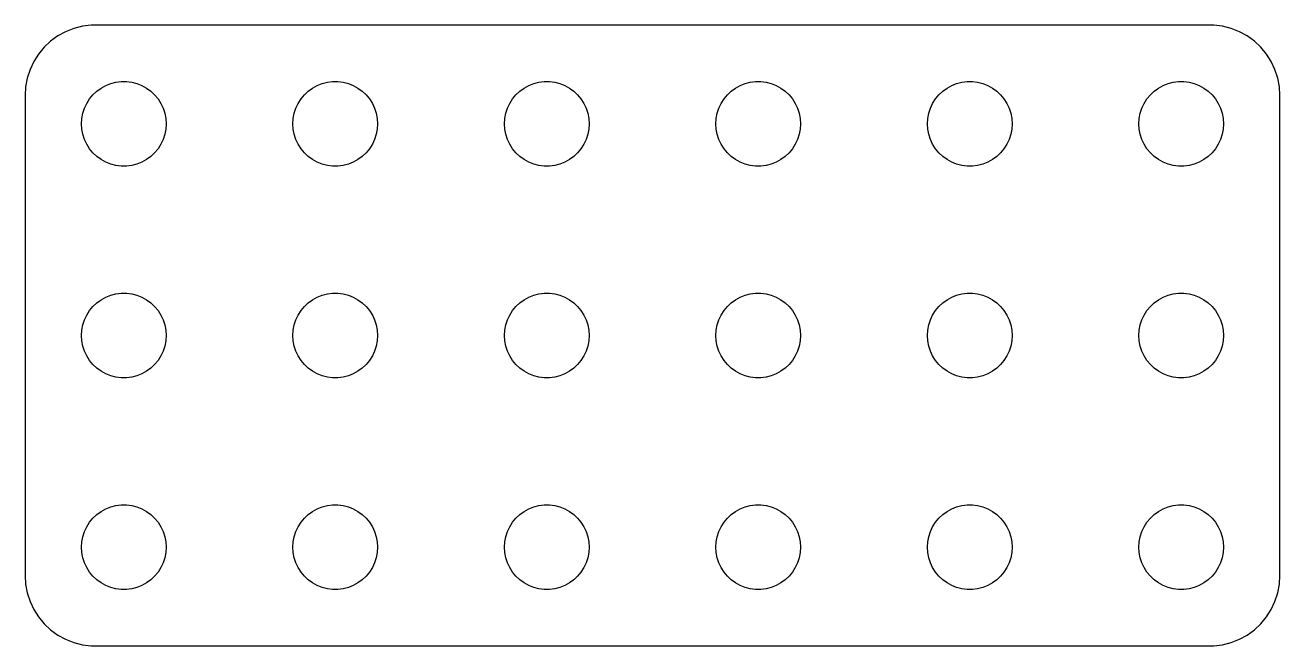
# Model space of a CAD drawing. Header units: metres. Extents: x -44.5 to 44.5, y 32 to 130.
# Drawn here: x -44.5 to 44.5, y 86 to 130 of the extents above; entities that cross this region are included whole.
import ezdxf

# ---------------------------------------------------------------- set-up
doc = ezdxf.new("R2010")
doc.units = ezdxf.units.M

msp = doc.modelspace()

# ---------------------------------------------------------------- linework, layer by layer
for p, q in [((-39.8139, 129.99), (-40.4369, 129.911)), ((39.8139, 129.99), (-39.8139, 129.99)), ((40.4369, 129.911), (39.8139, 129.99)), ((-42.1791, 129.222), (-42.6871, 128.853)), ((-41.6289, 129.524), (-42.1791, 129.222)), ((-41.0451, 129.755), (-41.6289, 129.524)), ((-40.4369, 129.911), (-41.0451, 129.755)), ((41.0451, 129.755), (40.4369, 129.911)), ((41.6289, 129.524), (41.0451, 129.755)), ((42.1791, 129.222), (41.6289, 129.524)), ((42.6871, 128.853), (42.1791, 129.222)), ((-43.1448, 128.423), (-43.5451, 127.939)), ((-42.6871, 128.853), (-43.1448, 128.423)), ((43.1448, 128.423), (42.6871, 128.853)), ((43.5451, 127.939), (43.1448, 128.423)), ((-43.8815, 127.409), (-44.1489, 126.841)), ((-43.5451, 127.939), (-43.8815, 127.409)), ((43.8815, 127.409), (43.5451, 127.939)), ((44.1489, 126.841), (43.8815, 127.409)), ((-44.1489, 126.841), (-44.3429, 126.243)), ((44.3429, 126.243), (44.1489, 126.841)), ((-44.4606, 125.627), (-44.5, 125)), ((-44.3429, 126.243), (-44.4606, 125.627)), ((-39.4123, 125.312), (-39.1075, 125.533)), ((-39.1075, 125.533), (-38.7773, 125.714)), ((-38.7773, 125.714), (-38.427, 125.853)), ((-38.427, 125.853), (-38.0621, 125.947)), ((-38.0621, 125.947), (-37.6884, 125.994)), ((-37.6884, 125.994), (-37.3116, 125.994)), ((-37.3116, 125.994), (-36.9379, 125.947)), ((-36.9379, 125.947), (-36.5729, 125.853)), ((-36.5729, 125.853), (-36.2227, 125.714)), ((-36.2227, 125.714), (-35.8925, 125.533)), ((-35.8925, 125.533), (-35.5877, 125.312)), ((-24.4123, 125.312), (-24.1075, 125.533)), ((-24.1075, 125.533), (-23.7773, 125.714)), ((-23.7773, 125.714), (-23.427, 125.853)), ((-23.427, 125.853), (-23.0621, 125.947)), ((-23.0621, 125.947), (-22.6884, 125.994)), ((-22.6884, 125.994), (-22.3116, 125.994)), ((-22.3116, 125.994), (-21.9379, 125.947)), ((-21.9379, 125.947), (-21.5729, 125.853)), ((-21.5729, 125.853), (-21.2227, 125.714)), ((-21.2227, 125.714), (-20.8925, 125.533)), ((-20.8925, 125.533), (-20.5877, 125.312)), ((-9.41226, 125.312), (-9.10747, 125.533)), ((-9.10747, 125.533), (-8.77733, 125.714)), ((-8.77733, 125.714), (-8.42705, 125.853)), ((-8.42705, 125.853), (-8.06213, 125.947)), ((-8.06213, 125.947), (-7.68837, 125.994)), ((-7.68837, 125.994), (-7.31161, 125.994)), ((-7.31161, 125.994), (-6.93785, 125.947)), ((-6.93785, 125.947), (-6.57294, 125.853)), ((-6.57294, 125.853), (-6.22266, 125.714)), ((-6.22266, 125.714), (-5.89252, 125.533)), ((-5.89252, 125.533), (-5.58772, 125.312)), ((5.58772, 125.312), (5.89252, 125.533)), ((5.89252, 125.533), (6.22266, 125.714)), ((6.22266, 125.714), (6.57294, 125.853)), ((6.57294, 125.853), (6.93785, 125.947)), ((6.93785, 125.947), (7.31161, 125.994)), ((7.31161, 125.994), (7.68837, 125.994)), ((7.68837, 125.994), (8.06213, 125.947)), ((8.06213, 125.947), (8.42705, 125.853)), ((8.42705, 125.853), (8.77733, 125.714)), ((8.77733, 125.714), (9.10747, 125.533)), ((9.10747, 125.533), (9.41226, 125.312)), ((20.5877, 125.312), (20.8925, 125.533)), ((20.8925, 125.533), (21.2227, 125.714)), ((21.2227, 125.714), (21.5729, 125.853)), ((21.5729, 125.853), (21.9379, 125.947)), ((21.9379, 125.947), (22.3116, 125.994)), ((22.3116, 125.994), (22.6884, 125.994)), ((22.6884, 125.994), (23.0621, 125.947)), ((23.0621, 125.947), (23.427, 125.853)), ((23.427, 125.853), (23.7773, 125.714)), ((23.7773, 125.714), (24.1075, 125.533)), ((24.1075, 125.533), (24.4123, 125.312)), ((35.5877, 125.312), (35.8925, 125.533)), ((35.8925, 125.533), (36.2227, 125.714)), ((36.2227, 125.714), (36.5729, 125.853)), ((36.5729, 125.853), (36.9379, 125.947)), ((36.9379, 125.947), (37.3116, 125.994)), ((37.3116, 125.994), (37.6884, 125.994)), ((37.6884, 125.994), (38.0621, 125.947)), ((38.0621, 125.947), (38.427, 125.853)), ((38.427, 125.853), (38.7773, 125.714)), ((38.7773, 125.714), (39.1075, 125.533)), ((39.1075, 125.533), (39.4123, 125.312)), ((44.4606, 125.627), (44.3429, 126.243)), ((44.5, 125), (44.4606, 125.627)), ((-44.5, 125), (-44.5, 91)), ((-40.1289, 124.445), (-39.927, 124.763)), ((-39.927, 124.763), (-39.6869, 125.054)), ((-39.6869, 125.054), (-39.4123, 125.312)), ((-35.5877, 125.312), (-35.3131, 125.054)), ((-35.3131, 125.054), (-35.0729, 124.763)), ((-35.0729, 124.763), (-34.8711, 124.445)), ((-25.1289, 124.445), (-24.927, 124.763)), ((-24.927, 124.763), (-24.6869, 125.054)), ((-24.6869, 125.054), (-24.4123, 125.312)), ((-20.5877, 125.312), (-20.3131, 125.054)), ((-20.3131, 125.054), (-20.0729, 124.763)), ((-20.0729, 124.763), (-19.8711, 124.445)), ((-10.1289, 124.445), (-9.92705, 124.763)), ((-9.92705, 124.763), (-9.6869, 125.054)), ((-9.6869, 125.054), (-9.41226, 125.312)), ((-5.58772, 125.312), (-5.31308, 125.054)), ((-5.31308, 125.054), (-5.07294, 124.763)), ((-5.07294, 124.763), (-4.87108, 124.445)), ((4.87108, 124.445), (5.07294, 124.763)), ((5.07294, 124.763), (5.31308, 125.054)), ((5.31308, 125.054), (5.58772, 125.312)), ((9.41226, 125.312), (9.6869, 125.054)), ((9.6869, 125.054), (9.92705, 124.763)), ((9.92705, 124.763), (10.1289, 124.445)), ((19.8711, 124.445), (20.0729, 124.763)), ((20.0729, 124.763), (20.3131, 125.054)), ((20.3131, 125.054), (20.5877, 125.312)), ((24.4123, 125.312), (24.6869, 125.054)), ((24.6869, 125.054), (24.927, 124.763)), ((24.927, 124.763), (25.1289, 124.445)), ((34.8711, 124.445), (35.0729, 124.763)), ((35.0729, 124.763), (35.3131, 125.054)), ((35.3131, 125.054), (35.5877, 125.312)), ((39.4123, 125.312), (39.6869, 125.054)), ((39.6869, 125.054), (39.927, 124.763)), ((39.927, 124.763), (40.1289, 124.445)), ((44.5, 91), (44.5, 125)), ((-40.4763, 123.376), (-40.4057, 123.746)), ((-40.4057, 123.746), (-40.2893, 124.104)), ((-40.2893, 124.104), (-40.1289, 124.445)), ((-34.8711, 124.445), (-34.7107, 124.104)), ((-34.7107, 124.104), (-34.5942, 123.746)), ((-34.5942, 123.746), (-34.5237, 123.376)), ((-25.4763, 123.376), (-25.4057, 123.746)), ((-25.4057, 123.746), (-25.2893, 124.104)), ((-25.2893, 124.104), (-25.1289, 124.445)), ((-19.8711, 124.445), (-19.7107, 124.104)), ((-19.7107, 124.104), (-19.5942, 123.746)), ((-19.5942, 123.746), (-19.5237, 123.376)), ((-10.4763, 123.376), (-10.4057, 123.746)), ((-10.4057, 123.746), (-10.2893, 124.104)), ((-10.2893, 124.104), (-10.1289, 124.445)), ((-4.87108, 124.445), (-4.71066, 124.104)), ((-4.71066, 124.104), (-4.59424, 123.746)), ((-4.59424, 123.746), (-4.52365, 123.376)), ((4.52365, 123.376), (4.59424, 123.746)), ((4.59424, 123.746), (4.71066, 124.104)), ((4.71066, 124.104), (4.87108, 124.445)), ((10.1289, 124.445), (10.2893, 124.104)), ((10.2893, 124.104), (10.4057, 123.746)), ((10.4057, 123.746), (10.4763, 123.376)), ((19.5237, 123.376), (19.5942, 123.746)), ((19.5942, 123.746), (19.7107, 124.104)), ((19.7107, 124.104), (19.8711, 124.445)), ((25.1289, 124.445), (25.2893, 124.104)), ((25.2893, 124.104), (25.4057, 123.746)), ((25.4057, 123.746), (25.4763, 123.376)), ((34.5237, 123.376), (34.5942, 123.746)), ((34.5942, 123.746), (34.7107, 124.104)), ((34.7107, 124.104), (34.8711, 124.445)), ((40.1289, 124.445), (40.2893, 124.104)), ((40.2893, 124.104), (40.4057, 123.746)), ((40.4057, 123.746), (40.4763, 123.376)), ((-40.5, 123), (-40.4763, 123.376)), ((-40.4763, 122.624), (-40.5, 123)), ((-34.5237, 123.376), (-34.5, 123)), ((-34.5, 123), (-34.5237, 122.624)), ((-25.5, 123), (-25.4763, 123.376)), ((-25.4763, 122.624), (-25.5, 123)), ((-19.5237, 123.376), (-19.5, 123)), ((-19.5, 123), (-19.5237, 122.624)), ((-10.5, 123), (-10.4763, 123.376)), ((-10.4763, 122.624), (-10.5, 123)), ((-4.52365, 123.376), (-4.5, 123)), ((-4.5, 123), (-4.52365, 122.624)), ((4.5, 123), (4.52365, 123.376)), ((4.52365, 122.624), (4.5, 123)), ((10.4763, 123.376), (10.5, 123)), ((10.5, 123), (10.4763, 122.624)), ((19.5, 123), (19.5237, 123.376)), ((19.5237, 122.624), (19.5, 123)), ((25.4763, 123.376), (25.5, 123)), ((25.5, 123), (25.4763, 122.624)), ((34.5, 123), (34.5237, 123.376)), ((34.5237, 122.624), (34.5, 123)), ((40.4763, 123.376), (40.5, 123)), ((40.5, 123), (40.4763, 122.624)), ((-40.4057, 122.254), (-40.4763, 122.624)), ((-40.2893, 121.896), (-40.4057, 122.254)), ((-34.5942, 122.254), (-34.7107, 121.896)), ((-34.5237, 122.624), (-34.5942, 122.254)), ((-25.4057, 122.254), (-25.4763, 122.624)), ((-25.2893, 121.896), (-25.4057, 122.254)), ((-19.5942, 122.254), (-19.7107, 121.896)), ((-19.5237, 122.624), (-19.5942, 122.254)), ((-10.4057, 122.254), (-10.4763, 122.624)), ((-10.2893, 121.896), (-10.4057, 122.254)), ((-4.59424, 122.254), (-4.71066, 121.896)), ((-4.52365, 122.624), (-4.59424, 122.254)), ((4.59424, 122.254), (4.52365, 122.624)), ((4.71066, 121.896), (4.59424, 122.254)), ((10.4057, 122.254), (10.2893, 121.896)), ((10.4763, 122.624), (10.4057, 122.254)), ((19.5942, 122.254), (19.5237, 122.624)), ((19.7107, 121.896), (19.5942, 122.254)), ((25.4057, 122.254), (25.2893, 121.896)), ((25.4763, 122.624), (25.4057, 122.254)), ((34.5942, 122.254), (34.5237, 122.624)), ((34.7107, 121.896), (34.5942, 122.254)), ((40.4057, 122.254), (40.2893, 121.896)), ((40.4763, 122.624), (40.4057, 122.254)), ((-40.1289, 121.555), (-40.2893, 121.896)), ((-39.927, 121.237), (-40.1289, 121.555)), ((-39.6869, 120.946), (-39.927, 121.237)), ((-35.0729, 121.237), (-35.3131, 120.946)), ((-34.8711, 121.555), (-35.0729, 121.237)), ((-34.7107, 121.896), (-34.8711, 121.555)), ((-25.1289, 121.555), (-25.2893, 121.896)), ((-24.927, 121.237), (-25.1289, 121.555)), ((-24.6869, 120.946), (-24.927, 121.237)), ((-20.0729, 121.237), (-20.3131, 120.946)), ((-19.8711, 121.555), (-20.0729, 121.237)), ((-19.7107, 121.896), (-19.8711, 121.555)), ((-10.1289, 121.555), (-10.2893, 121.896)), ((-9.92705, 121.237), (-10.1289, 121.555)), ((-9.6869, 120.946), (-9.92705, 121.237)), ((-5.07294, 121.237), (-5.31308, 120.946)), ((-4.87108, 121.555), (-5.07294, 121.237)), ((-4.71066, 121.896), (-4.87108, 121.555)), ((4.87108, 121.555), (4.71066, 121.896)), ((5.07294, 121.237), (4.87108, 121.555)), ((5.31308, 120.946), (5.07294, 121.237)), ((9.92705, 121.237), (9.6869, 120.946)), ((10.1289, 121.555), (9.92705, 121.237)), ((10.2893, 121.896), (10.1289, 121.555)), ((19.8711, 121.555), (19.7107, 121.896)), ((20.0729, 121.237), (19.8711, 121.555)), ((20.3131, 120.946), (20.0729, 121.237)), ((24.927, 121.237), (24.6869, 120.946)), ((25.1289, 121.555), (24.927, 121.237)), ((25.2893, 121.896), (25.1289, 121.555)), ((34.8711, 121.555), (34.7107, 121.896)), ((35.0729, 121.237), (34.8711, 121.555)), ((35.3131, 120.946), (35.0729, 121.237)), ((39.927, 121.237), (39.6869, 120.946)), ((40.1289, 121.555), (39.927, 121.237)), ((40.2893, 121.896), (40.1289, 121.555)), ((-39.4123, 120.688), (-39.6869, 120.946)), ((-39.1075, 120.467), (-39.4123, 120.688)), ((-38.7773, 120.286), (-39.1075, 120.467)), ((-38.427, 120.147), (-38.7773, 120.286)), ((-36.2227, 120.286), (-36.5729, 120.147)), ((-35.8925, 120.467), (-36.2227, 120.286)), ((-35.5877, 120.688), (-35.8925, 120.467)), ((-35.3131, 120.946), (-35.5877, 120.688)), ((-24.4123, 120.688), (-24.6869, 120.946)), ((-24.1075, 120.467), (-24.4123, 120.688)), ((-23.7773, 120.286), (-24.1075, 120.467)), ((-23.427, 120.147), (-23.7773, 120.286)), ((-21.2227, 120.286), (-21.5729, 120.147)), ((-20.8925, 120.467), (-21.2227, 120.286)), ((-20.5877, 120.688), (-20.8925, 120.467)), ((-20.3131, 120.946), (-20.5877, 120.688)), ((-9.41226, 120.688), (-9.6869, 120.946)), ((-9.10747, 120.467), (-9.41226, 120.688)), ((-8.77733, 120.286), (-9.10747, 120.467)), ((-8.42705, 120.147), (-8.77733, 120.286)), ((-6.22266, 120.286), (-6.57294, 120.147)), ((-5.89252, 120.467), (-6.22266, 120.286)), ((-5.58772, 120.688), (-5.89252, 120.467)), ((-5.31308, 120.946), (-5.58772, 120.688)), ((5.58772, 120.688), (5.31308, 120.946)), ((5.89252, 120.467), (5.58772, 120.688)), ((6.22266, 120.286), (5.89252, 120.467)), ((6.57294, 120.147), (6.22266, 120.286)), ((8.77733, 120.286), (8.42705, 120.147)), ((9.10747, 120.467), (8.77733, 120.286)), ((9.41226, 120.688), (9.10747, 120.467)), ((9.6869, 120.946), (9.41226, 120.688)), ((20.5877, 120.688), (20.3131, 120.946)), ((20.8925, 120.467), (20.5877, 120.688)), ((21.2227, 120.286), (20.8925, 120.467)), ((21.5729, 120.147), (21.2227, 120.286)), ((23.7773, 120.286), (23.427, 120.147)), ((24.1075, 120.467), (23.7773, 120.286)), ((24.4123, 120.688), (24.1075, 120.467)), ((24.6869, 120.946), (24.4123, 120.688)), ((35.5877, 120.688), (35.3131, 120.946)), ((35.8925, 120.467), (35.5877, 120.688)), ((36.2227, 120.286), (35.8925, 120.467)), ((36.5729, 120.147), (36.2227, 120.286)), ((38.7773, 120.286), (38.427, 120.147)), ((39.1075, 120.467), (38.7773, 120.286)), ((39.4123, 120.688), (39.1075, 120.467)), ((39.6869, 120.946), (39.4123, 120.688)), ((-38.0621, 120.053), (-38.427, 120.147)), ((-37.6884, 120.006), (-38.0621, 120.053)), ((-37.3116, 120.006), (-37.6884, 120.006)), ((-36.9379, 120.053), (-37.3116, 120.006)), ((-36.5729, 120.147), (-36.9379, 120.053)), ((-23.0621, 120.053), (-23.427, 120.147)), ((-22.6884, 120.006), (-23.0621, 120.053)), ((-22.3116, 120.006), (-22.6884, 120.006)), ((-21.9379, 120.053), (-22.3116, 120.006)), ((-21.5729, 120.147), (-21.9379, 120.053)), ((-8.06213, 120.053), (-8.42705, 120.147)), ((-7.68837, 120.006), (-8.06213, 120.053)), ((-7.31161, 120.006), (-7.68837, 120.006)), ((-6.93785, 120.053), (-7.31161, 120.006)), ((-6.57294, 120.147), (-6.93785, 120.053)), ((6.93785, 120.053), (6.57294, 120.147)), ((7.31161, 120.006), (6.93785, 120.053)), ((7.68837, 120.006), (7.31161, 120.006)), ((8.06213, 120.053), (7.68837, 120.006)), ((8.42705, 120.147), (8.06213, 120.053)), ((21.9379, 120.053), (21.5729, 120.147)), ((22.3116, 120.006), (21.9379, 120.053)), ((22.6884, 120.006), (22.3116, 120.006)), ((23.0621, 120.053), (22.6884, 120.006)), ((23.427, 120.147), (23.0621, 120.053)), ((36.9379, 120.053), (36.5729, 120.147)), ((37.3116, 120.006), (36.9379, 120.053)), ((37.6884, 120.006), (37.3116, 120.006)), ((38.0621, 120.053), (37.6884, 120.006)), ((38.427, 120.147), (38.0621, 120.053)), ((-39.4123, 110.312), (-39.1075, 110.533)), ((-39.1075, 110.533), (-38.7773, 110.714)), ((-38.7773, 110.714), (-38.427, 110.853)), ((-38.427, 110.853), (-38.0621, 110.947)), ((-38.0621, 110.947), (-37.6884, 110.994)), ((-37.6884, 110.994), (-37.3116, 110.994)), ((-37.3116, 110.994), (-36.9379, 110.947)), ((-36.9379, 110.947), (-36.5729, 110.853)), ((-36.5729, 110.853), (-36.2227, 110.714)), ((-36.2227, 110.714), (-35.8925, 110.533)), ((-35.8925, 110.533), (-35.5877, 110.312)), ((-24.4123, 110.312), (-24.1075, 110.533)), ((-24.1075, 110.533), (-23.7773, 110.714)), ((-23.7773, 110.714), (-23.427, 110.853)), ((-23.427, 110.853), (-23.0621, 110.947)), ((-23.0621, 110.947), (-22.6884, 110.994)), ((-22.6884, 110.994), (-22.3116, 110.994)), ((-22.3116, 110.994), (-21.9379, 110.947)), ((-21.9379, 110.947), (-21.5729, 110.853)), ((-21.5729, 110.853), (-21.2227, 110.714)), ((-21.2227, 110.714), (-20.8925, 110.533)), ((-20.8925, 110.533), (-20.5877, 110.312)), ((-9.41226, 110.312), (-9.10747, 110.533)), ((-9.10747, 110.533), (-8.77733, 110.714)), ((-8.77733, 110.714), (-8.42705, 110.853)), ((-8.42705, 110.853), (-8.06213, 110.947)), ((-8.06213, 110.947), (-7.68837, 110.994)), ((-7.68837, 110.994), (-7.31161, 110.994)), ((-7.31161, 110.994), (-6.93785, 110.947)), ((-6.93785, 110.947), (-6.57294, 110.853)), ((-6.57294, 110.853), (-6.22266, 110.714)), ((-6.22266, 110.714), (-5.89252, 110.533)), ((-5.89252, 110.533), (-5.58772, 110.312)), ((5.58772, 110.312), (5.89252, 110.533)), ((5.89252, 110.533), (6.22266, 110.714)), ((6.22266, 110.714), (6.57294, 110.853)), ((6.57294, 110.853), (6.93785, 110.947)), ((6.93785, 110.947), (7.31161, 110.994)), ((7.31161, 110.994), (7.68837, 110.994)), ((7.68837, 110.994), (8.06213, 110.947)), ((8.06213, 110.947), (8.42705, 110.853)), ((8.42705, 110.853), (8.77733, 110.714)), ((8.77733, 110.714), (9.10747, 110.533)), ((9.10747, 110.533), (9.41226, 110.312)), ((20.5877, 110.312), (20.8925, 110.533)), ((20.8925, 110.533), (21.2227, 110.714)), ((21.2227, 110.714), (21.5729, 110.853)), ((21.5729, 110.853), (21.9379, 110.947)), ((21.9379, 110.947), (22.3116, 110.994)), ((22.3116, 110.994), (22.6884, 110.994)), ((22.6884, 110.994), (23.0621, 110.947)), ((23.0621, 110.947), (23.427, 110.853)), ((23.427, 110.853), (23.7773, 110.714)), ((23.7773, 110.714), (24.1075, 110.533)), ((24.1075, 110.533), (24.4123, 110.312)), ((35.5877, 110.312), (35.8925, 110.533)), ((35.8925, 110.533), (36.2227, 110.714)), ((36.2227, 110.714), (36.5729, 110.853)), ((36.5729, 110.853), (36.9379, 110.947)), ((36.9379, 110.947), (37.3116, 110.994)), ((37.3116, 110.994), (37.6884, 110.994)), ((37.6884, 110.994), (38.0621, 110.947)), ((38.0621, 110.947), (38.427, 110.853)), ((38.427, 110.853), (38.7773, 110.714)), ((38.7773, 110.714), (39.1075, 110.533)), ((39.1075, 110.533), (39.4123, 110.312)), ((-40.1289, 109.445), (-39.927, 109.763)), ((-39.927, 109.763), (-39.6869, 110.054)), ((-39.6869, 110.054), (-39.4123, 110.312)), ((-35.5877, 110.312), (-35.3131, 110.054)), ((-35.3131, 110.054), (-35.0729, 109.763)), ((-35.0729, 109.763), (-34.8711, 109.445)), ((-25.1289, 109.445), (-24.927, 109.763)), ((-24.927, 109.763), (-24.6869, 110.054)), ((-24.6869, 110.054), (-24.4123, 110.312)), ((-20.5877, 110.312), (-20.3131, 110.054)), ((-20.3131, 110.054), (-20.0729, 109.763)), ((-20.0729, 109.763), (-19.8711, 109.445)), ((-10.1289, 109.445), (-9.92705, 109.763)), ((-9.92705, 109.763), (-9.6869, 110.054)), ((-9.6869, 110.054), (-9.41226, 110.312)), ((-5.58772, 110.312), (-5.31308, 110.054)), ((-5.31308, 110.054), (-5.07294, 109.763)), ((-5.07294, 109.763), (-4.87108, 109.445)), ((4.87108, 109.445), (5.07294, 109.763)), ((5.07294, 109.763), (5.31308, 110.054)), ((5.31308, 110.054), (5.58772, 110.312)), ((9.41226, 110.312), (9.6869, 110.054)), ((9.6869, 110.054), (9.92705, 109.763)), ((9.92705, 109.763), (10.1289, 109.445)), ((19.8711, 109.445), (20.0729, 109.763)), ((20.0729, 109.763), (20.3131, 110.054)), ((20.3131, 110.054), (20.5877, 110.312)), ((24.4123, 110.312), (24.6869, 110.054)), ((24.6869, 110.054), (24.927, 109.763)), ((24.927, 109.763), (25.1289, 109.445)), ((34.8711, 109.445), (35.0729, 109.763)), ((35.0729, 109.763), (35.3131, 110.054)), ((35.3131, 110.054), (35.5877, 110.312)), ((39.4123, 110.312), (39.6869, 110.054)), ((39.6869, 110.054), (39.927, 109.763)), ((39.927, 109.763), (40.1289, 109.445)), ((-40.4763, 108.376), (-40.4057, 108.746)), ((-40.4057, 108.746), (-40.2893, 109.104)), ((-40.2893, 109.104), (-40.1289, 109.445)), ((-34.8711, 109.445), (-34.7107, 109.104)), ((-34.7107, 109.104), (-34.5942, 108.746)), ((-34.5942, 108.746), (-34.5237, 108.376)), ((-25.4763, 108.376), (-25.4057, 108.746)), ((-25.4057, 108.746), (-25.2893, 109.104)), ((-25.2893, 109.104), (-25.1289, 109.445)), ((-19.8711, 109.445), (-19.7107, 109.104)), ((-19.7107, 109.104), (-19.5942, 108.746)), ((-19.5942, 108.746), (-19.5237, 108.376)), ((-10.4763, 108.376), (-10.4057, 108.746)), ((-10.4057, 108.746), (-10.2893, 109.104)), ((-10.2893, 109.104), (-10.1289, 109.445)), ((-4.87108, 109.445), (-4.71066, 109.104)), ((-4.71066, 109.104), (-4.59424, 108.746)), ((-4.59424, 108.746), (-4.52365, 108.376)), ((4.52365, 108.376), (4.59424, 108.746)), ((4.59424, 108.746), (4.71066, 109.104)), ((4.71066, 109.104), (4.87108, 109.445)), ((10.1289, 109.445), (10.2893, 109.104)), ((10.2893, 109.104), (10.4057, 108.746)), ((10.4057, 108.746), (10.4763, 108.376)), ((19.5237, 108.376), (19.5942, 108.746)), ((19.5942, 108.746), (19.7107, 109.104)), ((19.7107, 109.104), (19.8711, 109.445)), ((25.1289, 109.445), (25.2893, 109.104)), ((25.2893, 109.104), (25.4057, 108.746)), ((25.4057, 108.746), (25.4763, 108.376)), ((34.5237, 108.376), (34.5942, 108.746)), ((34.5942, 108.746), (34.7107, 109.104)), ((34.7107, 109.104), (34.8711, 109.445)), ((40.1289, 109.445), (40.2893, 109.104)), ((40.2893, 109.104), (40.4057, 108.746)), ((40.4057, 108.746), (40.4763, 108.376)), ((-40.5, 108), (-40.4763, 108.376)), ((-40.4763, 107.624), (-40.5, 108)), ((-34.5237, 108.376), (-34.5, 108)), ((-34.5, 108), (-34.5237, 107.624)), ((-25.5, 108), (-25.4763, 108.376)), ((-25.4763, 107.624), (-25.5, 108)), ((-19.5237, 108.376), (-19.5, 108)), ((-19.5, 108), (-19.5237, 107.624)), ((-10.5, 108), (-10.4763, 108.376)), ((-10.4763, 107.624), (-10.5, 108)), ((-4.52365, 108.376), (-4.5, 108)), ((-4.5, 108), (-4.52365, 107.624)), ((4.5, 108), (4.52365, 108.376)), ((4.52365, 107.624), (4.5, 108)), ((10.4763, 108.376), (10.5, 108)), ((10.5, 108), (10.4763, 107.624)), ((19.5, 108), (19.5237, 108.376)), ((19.5237, 107.624), (19.5, 108)), ((25.4763, 108.376), (25.5, 108)), ((25.5, 108), (25.4763, 107.624)), ((34.5, 108), (34.5237, 108.376)), ((34.5237, 107.624), (34.5, 108)), ((40.4763, 108.376), (40.5, 108)), ((40.5, 108), (40.4763, 107.624)), ((-40.4057, 107.254), (-40.4763, 107.624)), ((-40.2893, 106.896), (-40.4057, 107.254)), ((-40.1289, 106.555), (-40.2893, 106.896)), ((-34.7107, 106.896), (-34.8711, 106.555)), ((-34.5942, 107.254), (-34.7107, 106.896)), ((-34.5237, 107.624), (-34.5942, 107.254)), ((-25.4057, 107.254), (-25.4763, 107.624)), ((-25.2893, 106.896), (-25.4057, 107.254)), ((-25.1289, 106.555), (-25.2893, 106.896)), ((-19.7107, 106.896), (-19.8711, 106.555)), ((-19.5942, 107.254), (-19.7107, 106.896)), ((-19.5237, 107.624), (-19.5942, 107.254)), ((-10.4057, 107.254), (-10.4763, 107.624)), ((-10.2893, 106.896), (-10.4057, 107.254)), ((-10.1289, 106.555), (-10.2893, 106.896)), ((-4.71066, 106.896), (-4.87108, 106.555)), ((-4.59424, 107.254), (-4.71066, 106.896)), ((-4.52365, 107.624), (-4.59424, 107.254)), ((4.59424, 107.254), (4.52365, 107.624)), ((4.71066, 106.896), (4.59424, 107.254)), ((4.87108, 106.555), (4.71066, 106.896)), ((10.2893, 106.896), (10.1289, 106.555)), ((10.4057, 107.254), (10.2893, 106.896)), ((10.4763, 107.624), (10.4057, 107.254)), ((19.5942, 107.254), (19.5237, 107.624)), ((19.7107, 106.896), (19.5942, 107.254)), ((19.8711, 106.555), (19.7107, 106.896)), ((25.2893, 106.896), (25.1289, 106.555)), ((25.4057, 107.254), (25.2893, 106.896)), ((25.4763, 107.624), (25.4057, 107.254)), ((34.5942, 107.254), (34.5237, 107.624)), ((34.7107, 106.896), (34.5942, 107.254)), ((34.8711, 106.555), (34.7107, 106.896)), ((40.2893, 106.896), (40.1289, 106.555)), ((40.4057, 107.254), (40.2893, 106.896)), ((40.4763, 107.624), (40.4057, 107.254)), ((-39.927, 106.237), (-40.1289, 106.555)), ((-39.6869, 105.946), (-39.927, 106.237)), ((-39.4123, 105.688), (-39.6869, 105.946)), ((-35.3131, 105.946), (-35.5877, 105.688)), ((-35.0729, 106.237), (-35.3131, 105.946)), ((-34.8711, 106.555), (-35.0729, 106.237)), ((-24.927, 106.237), (-25.1289, 106.555)), ((-24.6869, 105.946), (-24.927, 106.237)), ((-24.4123, 105.688), (-24.6869, 105.946)), ((-20.3131, 105.946), (-20.5877, 105.688)), ((-20.0729, 106.237), (-20.3131, 105.946)), ((-19.8711, 106.555), (-20.0729, 106.237)), ((-9.92705, 106.237), (-10.1289, 106.555)), ((-9.6869, 105.946), (-9.92705, 106.237)), ((-9.41226, 105.688), (-9.6869, 105.946)), ((-5.31308, 105.946), (-5.58772, 105.688)), ((-5.07294, 106.237), (-5.31308, 105.946)), ((-4.87108, 106.555), (-5.07294, 106.237)), ((5.07294, 106.237), (4.87108, 106.555)), ((5.31308, 105.946), (5.07294, 106.237)), ((5.58772, 105.688), (5.31308, 105.946)), ((9.6869, 105.946), (9.41226, 105.688)), ((9.92705, 106.237), (9.6869, 105.946)), ((10.1289, 106.555), (9.92705, 106.237)), ((20.0729, 106.237), (19.8711, 106.555)), ((20.3131, 105.946), (20.0729, 106.237)), ((20.5877, 105.688), (20.3131, 105.946)), ((24.6869, 105.946), (24.4123, 105.688)), ((24.927, 106.237), (24.6869, 105.946)), ((25.1289, 106.555), (24.927, 106.237)), ((35.0729, 106.237), (34.8711, 106.555)), ((35.3131, 105.946), (35.0729, 106.237)), ((35.5877, 105.688), (35.3131, 105.946)), ((39.6869, 105.946), (39.4123, 105.688)), ((39.927, 106.237), (39.6869, 105.946)), ((40.1289, 106.555), (39.927, 106.237)), ((-39.1075, 105.467), (-39.4123, 105.688)), ((-38.7773, 105.286), (-39.1075, 105.467)), ((-38.427, 105.147), (-38.7773, 105.286)), ((-38.0621, 105.053), (-38.427, 105.147)), ((-37.6884, 105.006), (-38.0621, 105.053)), ((-36.9379, 105.053), (-37.3116, 105.006)), ((-36.5729, 105.147), (-36.9379, 105.053)), ((-36.2227, 105.286), (-36.5729, 105.147)), ((-35.8925, 105.467), (-36.2227, 105.286)), ((-35.5877, 105.688), (-35.8925, 105.467)), ((-24.1075, 105.467), (-24.4123, 105.688)), ((-23.7773, 105.286), (-24.1075, 105.467)), ((-23.427, 105.147), (-23.7773, 105.286)), ((-23.0621, 105.053), (-23.427, 105.147)), ((-22.6884, 105.006), (-23.0621, 105.053)), ((-21.9379, 105.053), (-22.3116, 105.006)), ((-21.5729, 105.147), (-21.9379, 105.053)), ((-21.2227, 105.286), (-21.5729, 105.147)), ((-20.8925, 105.467), (-21.2227, 105.286)), ((-20.5877, 105.688), (-20.8925, 105.467)), ((-9.10747, 105.467), (-9.41226, 105.688)), ((-8.77733, 105.286), (-9.10747, 105.467)), ((-8.42705, 105.147), (-8.77733, 105.286)), ((-8.06213, 105.053), (-8.42705, 105.147)), ((-7.68837, 105.006), (-8.06213, 105.053)), ((-6.93785, 105.053), (-7.31161, 105.006)), ((-6.57294, 105.147), (-6.93785, 105.053)), ((-6.22266, 105.286), (-6.57294, 105.147)), ((-5.89252, 105.467), (-6.22266, 105.286)), ((-5.58772, 105.688), (-5.89252, 105.467)), ((5.89252, 105.467), (5.58772, 105.688)), ((6.22266, 105.286), (5.89252, 105.467)), ((6.57294, 105.147), (6.22266, 105.286)), ((6.93785, 105.053), (6.57294, 105.147)), ((7.31161, 105.006), (6.93785, 105.053)), ((8.06213, 105.053), (7.68837, 105.006)), ((8.42705, 105.147), (8.06213, 105.053)), ((8.77733, 105.286), (8.42705, 105.147)), ((9.10747, 105.467), (8.77733, 105.286)), ((9.41226, 105.688), (9.10747, 105.467)), ((20.8925, 105.467), (20.5877, 105.688)), ((21.2227, 105.286), (20.8925, 105.467)), ((21.5729, 105.147), (21.2227, 105.286)), ((21.9379, 105.053), (21.5729, 105.147)), ((22.3116, 105.006), (21.9379, 105.053)), ((23.0621, 105.053), (22.6884, 105.006)), ((23.427, 105.147), (23.0621, 105.053)), ((23.7773, 105.286), (23.427, 105.147)), ((24.1075, 105.467), (23.7773, 105.286)), ((24.4123, 105.688), (24.1075, 105.467)), ((35.8925, 105.467), (35.5877, 105.688)), ((36.2227, 105.286), (35.8925, 105.467)), ((36.5729, 105.147), (36.2227, 105.286)), ((36.9379, 105.053), (36.5729, 105.147)), ((37.3116, 105.006), (36.9379, 105.053)), ((38.0621, 105.053), (37.6884, 105.006)), ((38.427, 105.147), (38.0621, 105.053)), ((38.7773, 105.286), (38.427, 105.147)), ((39.1075, 105.467), (38.7773, 105.286)), ((39.4123, 105.688), (39.1075, 105.467)), ((-37.3116, 105.006), (-37.6884, 105.006)), ((-22.3116, 105.006), (-22.6884, 105.006)), ((-7.31161, 105.006), (-7.68837, 105.006)), ((7.68837, 105.006), (7.31161, 105.006)), ((22.6884, 105.006), (22.3116, 105.006)), ((37.6884, 105.006), (37.3116, 105.006)), ((-39.6869, 95.0536), (-39.4123, 95.3116)), ((-39.4123, 95.3116), (-39.1075, 95.533)), ((-39.1075, 95.533), (-38.7773, 95.7145)), ((-38.7773, 95.7145), (-38.427, 95.8532)), ((-38.427, 95.8532), (-38.0621, 95.9469)), ((-38.0621, 95.9469), (-37.6884, 95.9941)), ((-37.6884, 95.9941), (-37.3116, 95.9941)), ((-37.3116, 95.9941), (-36.9379, 95.9469)), ((-36.9379, 95.9469), (-36.5729, 95.8532)), ((-36.5729, 95.8532), (-36.2227, 95.7145)), ((-36.2227, 95.7145), (-35.8925, 95.533)), ((-35.8925, 95.533), (-35.5877, 95.3116)), ((-35.5877, 95.3116), (-35.3131, 95.0536)), ((-24.6869, 95.0536), (-24.4123, 95.3116)), ((-24.4123, 95.3116), (-24.1075, 95.533)), ((-24.1075, 95.533), (-23.7773, 95.7145)), ((-23.7773, 95.7145), (-23.427, 95.8532)), ((-23.427, 95.8532), (-23.0621, 95.9469)), ((-23.0621, 95.9469), (-22.6884, 95.9941)), ((-22.6884, 95.9941), (-22.3116, 95.9941)), ((-22.3116, 95.9941), (-21.9379, 95.9469)), ((-21.9379, 95.9469), (-21.5729, 95.8532)), ((-21.5729, 95.8532), (-21.2227, 95.7145)), ((-21.2227, 95.7145), (-20.8925, 95.533)), ((-20.8925, 95.533), (-20.5877, 95.3116)), ((-20.5877, 95.3116), (-20.3131, 95.0536)), ((-9.6869, 95.0536), (-9.41226, 95.3116)), ((-9.41226, 95.3116), (-9.10747, 95.533)), ((-9.10747, 95.533), (-8.77733, 95.7145)), ((-8.77733, 95.7145), (-8.42705, 95.8532)), ((-8.42705, 95.8532), (-8.06213, 95.9469)), ((-8.06213, 95.9469), (-7.68837, 95.9941)), ((-7.68837, 95.9941), (-7.31161, 95.9941)), ((-7.31161, 95.9941), (-6.93785, 95.9469)), ((-6.93785, 95.9469), (-6.57294, 95.8532)), ((-6.57294, 95.8532), (-6.22266, 95.7145)), ((-6.22266, 95.7145), (-5.89252, 95.533)), ((-5.89252, 95.533), (-5.58772, 95.3116)), ((-5.58772, 95.3116), (-5.31308, 95.0536)), ((5.31308, 95.0536), (5.58772, 95.3116)), ((5.58772, 95.3116), (5.89252, 95.533)), ((5.89252, 95.533), (6.22266, 95.7145)), ((6.22266, 95.7145), (6.57294, 95.8532)), ((6.57294, 95.8532), (6.93785, 95.9469)), ((6.93785, 95.9469), (7.31161, 95.9941)), ((7.31161, 95.9941), (7.68837, 95.9941)), ((7.68837, 95.9941), (8.06213, 95.9469)), ((8.06213, 95.9469), (8.42705, 95.8532)), ((8.42705, 95.8532), (8.77733, 95.7145)), ((8.77733, 95.7145), (9.10747, 95.533)), ((9.10747, 95.533), (9.41226, 95.3116)), ((9.41226, 95.3116), (9.6869, 95.0536)), ((20.3131, 95.0536), (20.5877, 95.3116)), ((20.5877, 95.3116), (20.8925, 95.533)), ((20.8925, 95.533), (21.2227, 95.7145)), ((21.2227, 95.7145), (21.5729, 95.8532)), ((21.5729, 95.8532), (21.9379, 95.9469)), ((21.9379, 95.9469), (22.3116, 95.9941)), ((22.3116, 95.9941), (22.6884, 95.9941)), ((22.6884, 95.9941), (23.0621, 95.9469)), ((23.0621, 95.9469), (23.427, 95.8532)), ((23.427, 95.8532), (23.7773, 95.7145)), ((23.7773, 95.7145), (24.1075, 95.533)), ((24.1075, 95.533), (24.4123, 95.3116)), ((24.4123, 95.3116), (24.6869, 95.0536)), ((35.3131, 95.0536), (35.5877, 95.3116)), ((35.5877, 95.3116), (35.8925, 95.533)), ((35.8925, 95.533), (36.2227, 95.7145)), ((36.2227, 95.7145), (36.5729, 95.8532)), ((36.5729, 95.8532), (36.9379, 95.9469)), ((36.9379, 95.9469), (37.3116, 95.9941)), ((37.3116, 95.9941), (37.6884, 95.9941)), ((37.6884, 95.9941), (38.0621, 95.9469)), ((38.0621, 95.9469), (38.427, 95.8532)), ((38.427, 95.8532), (38.7773, 95.7145)), ((38.7773, 95.7145), (39.1075, 95.533)), ((39.1075, 95.533), (39.4123, 95.3116)), ((39.4123, 95.3116), (39.6869, 95.0536)), ((-40.2893, 94.1044), (-40.1289, 94.4453)), ((-40.1289, 94.4453), (-39.927, 94.7634)), ((-39.927, 94.7634), (-39.6869, 95.0536)), ((-35.3131, 95.0536), (-35.0729, 94.7634)), ((-35.0729, 94.7634), (-34.8711, 94.4453)), ((-34.8711, 94.4453), (-34.7107, 94.1044)), ((-25.2893, 94.1044), (-25.1289, 94.4453)), ((-25.1289, 94.4453), (-24.927, 94.7634)), ((-24.927, 94.7634), (-24.6869, 95.0536)), ((-20.3131, 95.0536), (-20.0729, 94.7634)), ((-20.0729, 94.7634), (-19.8711, 94.4453)), ((-19.8711, 94.4453), (-19.7107, 94.1044)), ((-10.2893, 94.1044), (-10.1289, 94.4453)), ((-10.1289, 94.4453), (-9.92705, 94.7634)), ((-9.92705, 94.7634), (-9.6869, 95.0536)), ((-5.31308, 95.0536), (-5.07294, 94.7634)), ((-5.07294, 94.7634), (-4.87108, 94.4453)), ((-4.87108, 94.4453), (-4.71066, 94.1044)), ((4.71066, 94.1044), (4.87108, 94.4453)), ((4.87108, 94.4453), (5.07294, 94.7634)), ((5.07294, 94.7634), (5.31308, 95.0536)), ((9.6869, 95.0536), (9.92705, 94.7634)), ((9.92705, 94.7634), (10.1289, 94.4453)), ((10.1289, 94.4453), (10.2893, 94.1044)), ((19.7107, 94.1044), (19.8711, 94.4453)), ((19.8711, 94.4453), (20.0729, 94.7634)), ((20.0729, 94.7634), (20.3131, 95.0536)), ((24.6869, 95.0536), (24.927, 94.7634)), ((24.927, 94.7634), (25.1289, 94.4453)), ((25.1289, 94.4453), (25.2893, 94.1044)), ((34.7107, 94.1044), (34.8711, 94.4453)), ((34.8711, 94.4453), (35.0729, 94.7634)), ((35.0729, 94.7634), (35.3131, 95.0536)), ((39.6869, 95.0536), (39.927, 94.7634)), ((39.927, 94.7634), (40.1289, 94.4453)), ((40.1289, 94.4453), (40.2893, 94.1044)), ((-40.4763, 93.376), (-40.4057, 93.7461)), ((-40.4057, 93.7461), (-40.2893, 94.1044)), ((-34.7107, 94.1044), (-34.5942, 93.7461)), ((-34.5942, 93.7461), (-34.5237, 93.376)), ((-25.4763, 93.376), (-25.4057, 93.7461)), ((-25.4057, 93.7461), (-25.2893, 94.1044)), ((-19.7107, 94.1044), (-19.5942, 93.7461)), ((-19.5942, 93.7461), (-19.5237, 93.376)), ((-10.4763, 93.376), (-10.4057, 93.7461)), ((-10.4057, 93.7461), (-10.2893, 94.1044)), ((-4.71066, 94.1044), (-4.59424, 93.7461)), ((-4.59424, 93.7461), (-4.52365, 93.376)), ((4.52365, 93.376), (4.59424, 93.7461)), ((4.59424, 93.7461), (4.71066, 94.1044)), ((10.2893, 94.1044), (10.4057, 93.7461)), ((10.4057, 93.7461), (10.4763, 93.376)), ((19.5237, 93.376), (19.5942, 93.7461)), ((19.5942, 93.7461), (19.7107, 94.1044)), ((25.2893, 94.1044), (25.4057, 93.7461)), ((25.4057, 93.7461), (25.4763, 93.376)), ((34.5237, 93.376), (34.5942, 93.7461)), ((34.5942, 93.7461), (34.7107, 94.1044)), ((40.2893, 94.1044), (40.4057, 93.7461)), ((40.4057, 93.7461), (40.4763, 93.376)), ((-40.5, 93), (-40.4763, 93.376)), ((-40.4763, 92.624), (-40.5, 93)), ((-40.4057, 92.2539), (-40.4763, 92.624)), ((-34.5237, 92.624), (-34.5942, 92.2539)), ((-34.5237, 93.376), (-34.5, 93)), ((-34.5, 93), (-34.5237, 92.624)), ((-25.5, 93), (-25.4763, 93.376)), ((-25.4763, 92.624), (-25.5, 93)), ((-25.4057, 92.2539), (-25.4763, 92.624)), ((-19.5237, 92.624), (-19.5942, 92.2539)), ((-19.5237, 93.376), (-19.5, 93)), ((-19.5, 93), (-19.5237, 92.624)), ((-10.5, 93), (-10.4763, 93.376)), ((-10.4763, 92.624), (-10.5, 93)), ((-10.4057, 92.2539), (-10.4763, 92.624)), ((-4.52365, 92.624), (-4.59424, 92.2539)), ((-4.52365, 93.376), (-4.5, 93)), ((-4.5, 93), (-4.52365, 92.624)), ((4.5, 93), (4.52365, 93.376)), ((4.52365, 92.624), (4.5, 93)), ((4.59424, 92.2539), (4.52365, 92.624)), ((10.4763, 92.624), (10.4057, 92.2539)), ((10.4763, 93.376), (10.5, 93)), ((10.5, 93), (10.4763, 92.624)), ((19.5, 93), (19.5237, 93.376)), ((19.5237, 92.624), (19.5, 93)), ((19.5942, 92.2539), (19.5237, 92.624)), ((25.4763, 92.624), (25.4057, 92.2539)), ((25.4763, 93.376), (25.5, 93)), ((25.5, 93), (25.4763, 92.624)), ((34.5, 93), (34.5237, 93.376)), ((34.5237, 92.624), (34.5, 93)), ((34.5942, 92.2539), (34.5237, 92.624)), ((40.4763, 92.624), (40.4057, 92.2539)), ((40.4763, 93.376), (40.5, 93)), ((40.5, 93), (40.4763, 92.624)), ((-40.2893, 91.8956), (-40.4057, 92.2539)), ((-40.1289, 91.5547), (-40.2893, 91.8956)), ((-34.7107, 91.8956), (-34.8711, 91.5547)), ((-34.5942, 92.2539), (-34.7107, 91.8956)), ((-25.2893, 91.8956), (-25.4057, 92.2539)), ((-25.1289, 91.5547), (-25.2893, 91.8956)), ((-19.7107, 91.8956), (-19.8711, 91.5547)), ((-19.5942, 92.2539), (-19.7107, 91.8956)), ((-10.2893, 91.8956), (-10.4057, 92.2539)), ((-10.1289, 91.5547), (-10.2893, 91.8956)), ((-4.71066, 91.8956), (-4.87108, 91.5547)), ((-4.59424, 92.2539), (-4.71066, 91.8956)), ((4.71066, 91.8956), (4.59424, 92.2539)), ((4.87108, 91.5547), (4.71066, 91.8956)), ((10.2893, 91.8956), (10.1289, 91.5547)), ((10.4057, 92.2539), (10.2893, 91.8956)), ((19.7107, 91.8956), (19.5942, 92.2539)), ((19.8711, 91.5547), (19.7107, 91.8956)), ((25.2893, 91.8956), (25.1289, 91.5547)), ((25.4057, 92.2539), (25.2893, 91.8956)), ((34.7107, 91.8956), (34.5942, 92.2539)), ((34.8711, 91.5547), (34.7107, 91.8956)), ((40.2893, 91.8956), (40.1289, 91.5547)), ((40.4057, 92.2539), (40.2893, 91.8956)), ((-44.5, 91), (-44.4606, 90.3733)), ((-39.927, 91.2366), (-40.1289, 91.5547)), ((-39.6869, 90.9464), (-39.927, 91.2366)), ((-39.4123, 90.6885), (-39.6869, 90.9464)), ((-35.3131, 90.9464), (-35.5877, 90.6885)), ((-35.0729, 91.2366), (-35.3131, 90.9464)), ((-34.8711, 91.5547), (-35.0729, 91.2366)), ((-24.927, 91.2366), (-25.1289, 91.5547)), ((-24.6869, 90.9464), (-24.927, 91.2366)), ((-24.4123, 90.6885), (-24.6869, 90.9464)), ((-20.3131, 90.9464), (-20.5877, 90.6885)), ((-20.0729, 91.2366), (-20.3131, 90.9464)), ((-19.8711, 91.5547), (-20.0729, 91.2366)), ((-9.92705, 91.2366), (-10.1289, 91.5547)), ((-9.6869, 90.9464), (-9.92705, 91.2366)), ((-9.41226, 90.6885), (-9.6869, 90.9464)), ((-5.31308, 90.9464), (-5.58772, 90.6885)), ((-5.07294, 91.2366), (-5.31308, 90.9464)), ((-4.87108, 91.5547), (-5.07294, 91.2366)), ((5.07294, 91.2366), (4.87108, 91.5547)), ((5.31308, 90.9464), (5.07294, 91.2366)), ((5.58772, 90.6885), (5.31308, 90.9464)), ((9.6869, 90.9464), (9.41226, 90.6885)), ((9.92705, 91.2366), (9.6869, 90.9464)), ((10.1289, 91.5547), (9.92705, 91.2366)), ((20.0729, 91.2366), (19.8711, 91.5547)), ((20.3131, 90.9464), (20.0729, 91.2366)), ((20.5877, 90.6885), (20.3131, 90.9464)), ((24.6869, 90.9464), (24.4123, 90.6885)), ((24.927, 91.2366), (24.6869, 90.9464)), ((25.1289, 91.5547), (24.927, 91.2366)), ((35.0729, 91.2366), (34.8711, 91.5547)), ((35.3131, 90.9464), (35.0729, 91.2366)), ((35.5877, 90.6885), (35.3131, 90.9464)), ((39.6869, 90.9464), (39.4123, 90.6885)), ((39.927, 91.2366), (39.6869, 90.9464)), ((40.1289, 91.5547), (39.927, 91.2366)), ((44.4606, 90.3733), (44.5, 91)), ((-44.4606, 90.3733), (-44.3429, 89.7566)), ((-39.1075, 90.467), (-39.4123, 90.6885)), ((-38.7773, 90.2855), (-39.1075, 90.467)), ((-38.427, 90.1468), (-38.7773, 90.2855)), ((-38.0621, 90.0531), (-38.427, 90.1468)), ((-37.6884, 90.0059), (-38.0621, 90.0531)), ((-37.3116, 90.0059), (-37.6884, 90.0059)), ((-36.9379, 90.0531), (-37.3116, 90.0059)), ((-36.5729, 90.1468), (-36.9379, 90.0531)), ((-36.2227, 90.2855), (-36.5729, 90.1468)), ((-35.8925, 90.467), (-36.2227, 90.2855)), ((-35.5877, 90.6885), (-35.8925, 90.467)), ((-24.1075, 90.467), (-24.4123, 90.6885)), ((-23.7773, 90.2855), (-24.1075, 90.467)), ((-23.427, 90.1468), (-23.7773, 90.2855)), ((-23.0621, 90.0531), (-23.427, 90.1468)), ((-22.6884, 90.0059), (-23.0621, 90.0531)), ((-22.3116, 90.0059), (-22.6884, 90.0059)), ((-21.9379, 90.0531), (-22.3116, 90.0059)), ((-21.5729, 90.1468), (-21.9379, 90.0531)), ((-21.2227, 90.2855), (-21.5729, 90.1468)), ((-20.8925, 90.467), (-21.2227, 90.2855)), ((-20.5877, 90.6885), (-20.8925, 90.467)), ((-9.10747, 90.467), (-9.41226, 90.6885)), ((-8.77733, 90.2855), (-9.10747, 90.467)), ((-8.42705, 90.1468), (-8.77733, 90.2855)), ((-8.06213, 90.0531), (-8.42705, 90.1468)), ((-7.68837, 90.0059), (-8.06213, 90.0531)), ((-7.31161, 90.0059), (-7.68837, 90.0059)), ((-6.93785, 90.0531), (-7.31161, 90.0059)), ((-6.57294, 90.1468), (-6.93785, 90.0531)), ((-6.22266, 90.2855), (-6.57294, 90.1468)), ((-5.89252, 90.467), (-6.22266, 90.2855)), ((-5.58772, 90.6885), (-5.89252, 90.467)), ((5.89252, 90.467), (5.58772, 90.6885)), ((6.22266, 90.2855), (5.89252, 90.467)), ((6.57294, 90.1468), (6.22266, 90.2855)), ((6.93785, 90.0531), (6.57294, 90.1468)), ((7.31161, 90.0059), (6.93785, 90.0531)), ((7.68837, 90.0059), (7.31161, 90.0059)), ((8.06213, 90.0531), (7.68837, 90.0059)), ((8.42705, 90.1468), (8.06213, 90.0531)), ((8.77733, 90.2855), (8.42705, 90.1468)), ((9.10747, 90.467), (8.77733, 90.2855)), ((9.41226, 90.6885), (9.10747, 90.467)), ((20.8925, 90.467), (20.5877, 90.6885)), ((21.2227, 90.2855), (20.8925, 90.467)), ((21.5729, 90.1468), (21.2227, 90.2855)), ((21.9379, 90.0531), (21.5729, 90.1468)), ((22.3116, 90.0059), (21.9379, 90.0531)), ((22.6884, 90.0059), (22.3116, 90.0059)), ((23.0621, 90.0531), (22.6884, 90.0059)), ((23.427, 90.1468), (23.0621, 90.0531)), ((23.7773, 90.2855), (23.427, 90.1468)), ((24.1075, 90.467), (23.7773, 90.2855)), ((24.4123, 90.6885), (24.1075, 90.467)), ((35.8925, 90.467), (35.5877, 90.6885)), ((36.2227, 90.2855), (35.8925, 90.467)), ((36.5729, 90.1468), (36.2227, 90.2855)), ((36.9379, 90.0531), (36.5729, 90.1468)), ((37.3116, 90.0059), (36.9379, 90.0531)), ((37.6884, 90.0059), (37.3116, 90.0059)), ((38.0621, 90.0531), (37.6884, 90.0059)), ((38.427, 90.1468), (38.0621, 90.0531)), ((38.7773, 90.2855), (38.427, 90.1468)), ((39.1075, 90.467), (38.7773, 90.2855)), ((39.4123, 90.6885), (39.1075, 90.467)), ((44.3429, 89.7566), (44.4606, 90.3733)), ((-44.3429, 89.7566), (-44.1489, 89.1594)), ((-44.1489, 89.1594), (-43.8815, 88.5912)), ((43.8815, 88.5912), (44.1489, 89.1594)), ((44.1489, 89.1594), (44.3429, 89.7566)), ((-43.8815, 88.5912), (-43.5451, 88.0611)), ((43.5451, 88.0611), (43.8815, 88.5912)), ((-43.5451, 88.0611), (-43.1448, 87.5773)), ((-43.1448, 87.5773), (-42.6871, 87.1474)), ((42.6871, 87.1474), (43.1448, 87.5773)), ((43.1448, 87.5773), (43.5451, 88.0611)), ((-42.6871, 87.1474), (-42.1791, 86.7784)), ((-42.1791, 86.7784), (-41.6289, 86.4759)), ((-41.6289, 86.4759), (-41.0451, 86.2447)), ((41.0451, 86.2447), (41.6289, 86.4759)), ((41.6289, 86.4759), (42.1791, 86.7784)), ((42.1791, 86.7784), (42.6871, 87.1474)), ((-41.0451, 86.2447), (-40.4369, 86.0886)), ((-40.4369, 86.0886), (-39.8139, 86.0099)), ((-39.8139, 86.0099), (39.8139, 86.0099)), ((39.8139, 86.0099), (40.4369, 86.0886)), ((40.4369, 86.0886), (41.0451, 86.2447))]:
    msp.add_line(p, q)

doc.saveas('drawing.dxf')
